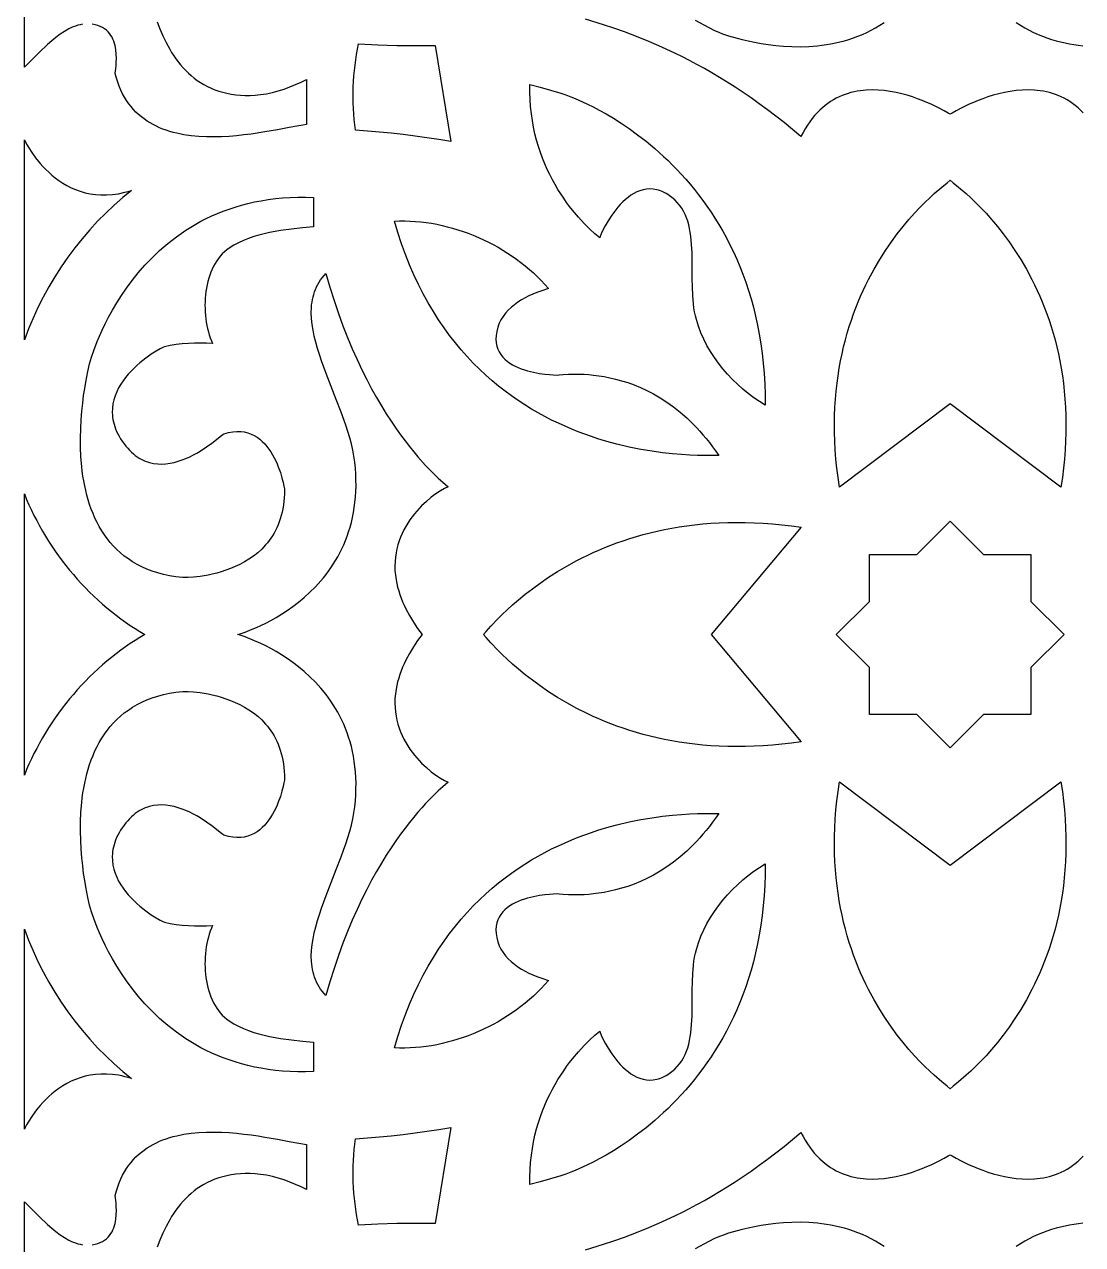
# Model space of a CAD drawing. Extents: x -270 to 270, y -847 to 847.
# Drawn here: x -67.5 to 9.7, y 22.6 to 111.6 of the extents above; entities that cross this region are included whole.
import ezdxf

# ---------------------------------------------------------------- set-up
doc = ezdxf.new("R2010")
doc.units = 0
doc.layers.add('LAYER_1', color=18, linetype='CONTINUOUS')

msp = doc.modelspace()

# ---------------------------------------------------------------- linework, layer by layer
at = {"layer": 'LAYER_1'}
for points in [[(-63.269, 111.581), (-63.44, 111.549), (-63.609, 111.507), (-63.776, 111.455), (-63.941, 111.393), (-64.105, 111.322), (-64.267, 111.243), (-64.586, 111.06), (-64.9, 110.851), (-65.208, 110.618), (-65.51, 110.367), (-65.807, 110.103), (-66.388, 109.548), (-66.951, 108.992), (-67.5, 108.468), (-67.5, 127.194)], [(-57.811, 111.764), (-57.623, 111.253), (-57.411, 110.747), (-57.174, 110.248), (-56.908, 109.762), (-56.765, 109.525), (-56.614, 109.293), (-56.456, 109.066), (-56.29, 108.844), (-56.115, 108.629), (-55.933, 108.42), (-55.742, 108.218), (-55.543, 108.025), (-55.335, 107.839), (-55.119, 107.663), (-54.893, 107.495), (-54.658, 107.338), (-54.413, 107.191), (-54.159, 107.054), (-53.895, 106.93), (-53.621, 106.817), (-53.336, 106.716), (-53.042, 106.628), (-52.736, 106.554), (-52.42, 106.494), (-52.093, 106.448), (-51.755, 106.418), (-51.406, 106.403), (-51.045, 106.404), (-50.672, 106.421), (-50.288, 106.456), (-49.851, 106.519), (-49.418, 106.61), (-48.99, 106.726), (-48.566, 106.864), (-48.147, 107.019), (-47.734, 107.191), (-47.326, 107.375), (-46.924, 107.568), (-46.924, 104.272), (-47.19, 104.236), (-47.494, 104.185), (-48.206, 104.054), (-49.038, 103.897), (-49.968, 103.733), (-50.974, 103.58), (-51.499, 103.514), (-52.035, 103.457), (-52.58, 103.413), (-53.13, 103.383), (-53.683, 103.37), (-54.235, 103.377), (-54.786, 103.404), (-55.331, 103.456), (-55.868, 103.534), (-56.394, 103.64), (-56.652, 103.704), (-56.906, 103.777), (-57.157, 103.858), (-57.403, 103.947), (-57.644, 104.045), (-57.88, 104.153), (-58.111, 104.269), (-58.336, 104.396), (-58.555, 104.533), (-58.768, 104.68), (-58.974, 104.837), (-59.172, 105.006), (-59.364, 105.185), (-59.547, 105.377), (-59.723, 105.579), (-59.89, 105.794), (-60.048, 106.022), (-60.197, 106.262), (-60.336, 106.515), (-60.466, 106.781), (-60.585, 107.061), (-60.694, 107.354), (-60.792, 107.662), (-60.879, 107.984), (-60.877, 108.042), (-60.862, 108.163), (-60.817, 108.557), (-60.799, 108.813), (-60.791, 109.097), (-60.799, 109.4), (-60.83, 109.714), (-60.888, 110.031), (-60.93, 110.187), (-60.981, 110.341), (-61.041, 110.491), (-61.112, 110.636), (-61.195, 110.775), (-61.29, 110.908), (-61.397, 111.032), (-61.518, 111.147), (-61.654, 111.252), (-61.804, 111.346), (-61.97, 111.428), (-62.152, 111.496), (-62.352, 111.55), (-62.569, 111.588)], [(9.698, 105.129), (9.51, 105.319), (9.318, 105.496), (9.122, 105.66), (8.923, 105.811), (8.721, 105.95), (8.515, 106.077), (8.307, 106.192), (8.096, 106.297), (7.882, 106.39), (7.667, 106.473), (7.45, 106.546), (7.232, 106.608), (7.012, 106.662), (6.791, 106.706), (6.57, 106.742), (6.348, 106.769), (6.126, 106.788), (5.682, 106.804), (5.24, 106.791), (4.803, 106.754), (4.372, 106.694), (3.949, 106.615), (3.536, 106.519), (3.136, 106.41), (2.751, 106.29), (2.382, 106.161), (2.031, 106.027), (1.701, 105.891), (1.394, 105.755), (0.856, 105.496), (0.434, 105.272), (0.143, 105.106), (-0.001, 105.021), (-0.145, 105.106), (-0.435, 105.272), (-0.858, 105.496), (-1.396, 105.755), (-1.703, 105.891), (-2.033, 106.027), (-2.383, 106.161), (-2.752, 106.29), (-3.138, 106.41), (-3.538, 106.519), (-3.95, 106.615), (-4.373, 106.694), (-4.805, 106.754), (-5.242, 106.791), (-5.684, 106.804), (-6.128, 106.788), (-6.35, 106.769), (-6.572, 106.742), (-6.793, 106.706), (-7.014, 106.662), (-7.234, 106.608), (-7.452, 106.546), (-7.669, 106.473), (-7.884, 106.39), (-8.097, 106.297), (-8.308, 106.192), (-8.517, 106.077), (-8.722, 105.95), (-8.925, 105.811), (-9.124, 105.66), (-9.32, 105.496), (-9.512, 105.319), (-9.7, 105.129), (-9.883, 104.925), (-10.062, 104.707), (-10.236, 104.475), (-10.405, 104.228), (-10.569, 103.965), (-10.727, 103.688), (-10.879, 103.394), (-11.496, 103.916), (-12.109, 104.417), (-12.717, 104.897), (-13.321, 105.356), (-13.919, 105.796), (-14.512, 106.216), (-15.098, 106.618), (-15.678, 107), (-16.251, 107.365), (-16.816, 107.713), (-17.374, 108.044), (-17.924, 108.358), (-18.465, 108.656), (-18.997, 108.939), (-19.52, 109.207), (-20.033, 109.46), (-21.028, 109.925), (-21.98, 110.338), (-22.884, 110.703), (-23.737, 111.024), (-24.537, 111.305), (-25.28, 111.55), (-26.582, 111.945)], [(-18.597, 111.884), (-17.597, 111.343), (-17.181, 111.131), (-16.997, 111.047), (-16.829, 110.979), (-16.611, 110.899), (-16.174, 110.753), (-15.541, 110.566), (-15.16, 110.465), (-14.739, 110.365), (-14.281, 110.268), (-13.79, 110.178), (-13.269, 110.098), (-12.72, 110.031), (-12.147, 109.981), (-11.553, 109.952), (-10.941, 109.946), (-10.314, 109.967), (-9.674, 110.018), (-9.351, 110.056), (-9.026, 110.103), (-8.7, 110.159), (-8.372, 110.225), (-8.044, 110.301), (-7.715, 110.387), (-7.386, 110.484), (-7.058, 110.593), (-6.731, 110.714), (-6.405, 110.846), (-6.08, 110.991), (-5.757, 111.15), (-5.437, 111.322), (-5.12, 111.507), (-4.805, 111.707)], [(4.803, 111.707), (5.118, 111.507), (5.435, 111.322), (5.756, 111.15), (6.078, 110.991), (6.403, 110.846), (6.729, 110.714), (7.056, 110.593), (7.385, 110.484), (7.713, 110.387), (8.042, 110.301), (8.37, 110.225), (8.698, 110.159), (9.025, 110.103), (9.35, 110.056), (9.673, 110.018)], [(-62.569, 22.621), (-62.352, 22.659), (-62.152, 22.713), (-61.97, 22.781), (-61.804, 22.863), (-61.654, 22.957), (-61.518, 23.062), (-61.397, 23.177), (-61.29, 23.301), (-61.195, 23.434), (-61.112, 23.573), (-61.041, 23.718), (-60.981, 23.868), (-60.93, 24.022), (-60.888, 24.178), (-60.83, 24.495), (-60.799, 24.809), (-60.791, 25.112), (-60.799, 25.396), (-60.817, 25.652), (-60.862, 26.046), (-60.879, 26.225), (-60.792, 26.547), (-60.694, 26.855), (-60.585, 27.148), (-60.466, 27.428), (-60.336, 27.694), (-60.197, 27.947), (-60.048, 28.187), (-59.89, 28.414), (-59.723, 28.63), (-59.547, 28.832), (-59.364, 29.024), (-59.172, 29.203), (-58.974, 29.372), (-58.768, 29.529), (-58.555, 29.676), (-58.336, 29.813), (-58.111, 29.94), (-57.88, 30.056), (-57.644, 30.164), (-57.403, 30.262), (-57.157, 30.351), (-56.906, 30.432), (-56.652, 30.505), (-56.394, 30.569), (-55.868, 30.675), (-55.331, 30.753), (-54.786, 30.805), (-54.235, 30.832), (-53.683, 30.839), (-53.13, 30.826), (-52.58, 30.796), (-52.035, 30.752), (-51.499, 30.695), (-50.974, 30.629), (-50.463, 30.555), (-49.968, 30.476), (-49.038, 30.312), (-48.206, 30.155), (-47.494, 30.023), (-46.924, 29.937), (-46.924, 26.641), (-47.326, 26.834), (-47.734, 27.018), (-48.147, 27.19), (-48.566, 27.345), (-48.99, 27.483), (-49.418, 27.599), (-49.851, 27.69), (-50.288, 27.753), (-50.672, 27.788), (-51.045, 27.805), (-51.406, 27.806), (-51.755, 27.791), (-52.093, 27.761), (-52.42, 27.715), (-52.736, 27.655), (-53.042, 27.581), (-53.336, 27.493), (-53.621, 27.392), (-53.895, 27.279), (-54.159, 27.155), (-54.413, 27.018), (-54.658, 26.871), (-54.893, 26.714), (-55.119, 26.546), (-55.335, 26.37), (-55.543, 26.184), (-55.742, 25.991), (-55.933, 25.789), (-56.115, 25.58), (-56.29, 25.365), (-56.456, 25.143), (-56.614, 24.916), (-56.765, 24.684), (-56.908, 24.447), (-57.174, 23.961), (-57.411, 23.462), (-57.623, 22.956), (-57.811, 22.445)], [(-26.582, 22.264), (-25.28, 22.659), (-24.537, 22.904), (-23.737, 23.185), (-22.884, 23.506), (-21.98, 23.871), (-21.028, 24.284), (-20.033, 24.749), (-19.52, 25.002), (-18.997, 25.27), (-18.465, 25.553), (-17.924, 25.851), (-17.374, 26.165), (-16.816, 26.496), (-16.251, 26.844), (-15.678, 27.209), (-15.098, 27.591), (-14.512, 27.993), (-13.919, 28.413), (-13.321, 28.853), (-12.717, 29.312), (-12.109, 29.792), (-11.496, 30.293), (-10.879, 30.815), (-10.727, 30.521), (-10.569, 30.244), (-10.405, 29.981), (-10.236, 29.734), (-10.062, 29.502), (-9.883, 29.284), (-9.7, 29.08), (-9.512, 28.89), (-9.32, 28.713), (-9.124, 28.549), (-8.925, 28.398), (-8.722, 28.259), (-8.517, 28.132), (-8.308, 28.017), (-8.097, 27.912), (-7.884, 27.819), (-7.669, 27.736), (-7.452, 27.663), (-7.234, 27.601), (-7.014, 27.547), (-6.793, 27.503), (-6.572, 27.467), (-6.35, 27.44), (-6.128, 27.421), (-5.684, 27.405), (-5.242, 27.418), (-4.805, 27.455), (-4.373, 27.515), (-3.95, 27.594), (-3.538, 27.69), (-3.138, 27.799), (-2.752, 27.919), (-2.383, 28.048), (-2.033, 28.182), (-1.703, 28.318), (-1.396, 28.454), (-0.858, 28.713), (-0.435, 28.937), (-0.145, 29.103), (-0.001, 29.188), (0.143, 29.103), (0.434, 28.937), (0.856, 28.713), (1.394, 28.454), (1.701, 28.318), (2.031, 28.182), (2.382, 28.048), (2.751, 27.919), (3.136, 27.799), (3.536, 27.69), (3.949, 27.594), (4.372, 27.515), (4.803, 27.455), (5.24, 27.418), (5.682, 27.405), (6.126, 27.421), (6.348, 27.44), (6.57, 27.467), (6.791, 27.503), (7.012, 27.547), (7.232, 27.601), (7.45, 27.663), (7.667, 27.736), (7.882, 27.819), (8.096, 27.912), (8.307, 28.017), (8.515, 28.132), (8.721, 28.259), (8.923, 28.398), (9.122, 28.549), (9.318, 28.713), (9.51, 28.89), (9.698, 29.08)], [(-67.5, 7.015), (-67.5, 25.741), (-66.951, 25.217), (-66.388, 24.661), (-65.807, 24.106), (-65.51, 23.841), (-65.208, 23.591), (-64.9, 23.358), (-64.586, 23.149), (-64.267, 22.966), (-64.105, 22.887), (-63.941, 22.816), (-63.776, 22.754), (-63.609, 22.702), (-63.44, 22.66), (-63.269, 22.628)], [(-4.805, 22.502), (-5.12, 22.702), (-5.437, 22.887), (-5.757, 23.059), (-6.08, 23.217), (-6.405, 23.363), (-6.731, 23.495), (-7.058, 23.616), (-7.386, 23.725), (-7.715, 23.822), (-8.044, 23.908), (-8.372, 23.984), (-8.7, 24.05), (-9.026, 24.106), (-9.351, 24.153), (-9.674, 24.191), (-10.314, 24.242), (-10.941, 24.263), (-11.553, 24.257), (-12.147, 24.227), (-12.72, 24.178), (-13.269, 24.111), (-13.79, 24.031), (-14.281, 23.941), (-14.739, 23.844), (-15.16, 23.744), (-15.541, 23.643), (-16.174, 23.456), (-16.611, 23.309), (-16.829, 23.23), (-16.997, 23.162), (-17.181, 23.078), (-17.597, 22.866), (-18.597, 22.325)], [(9.673, 24.191), (9.35, 24.153), (9.025, 24.106), (8.698, 24.05), (8.37, 23.984), (8.042, 23.908), (7.713, 23.822), (7.385, 23.725), (7.056, 23.616), (6.729, 23.495), (6.403, 23.363), (6.078, 23.217), (5.756, 23.059), (5.435, 22.887), (5.118, 22.702), (4.803, 22.502)]]:
    msp.add_lwpolyline(points, dxfattribs=at)
for points in [[(-41.743, 110.087), (-40.345, 110.043), (-38.947, 110.028), (-37.549, 110.043), (-36.42, 103.04), (-37.283, 103.183), (-38.148, 103.314), (-39.014, 103.434), (-39.882, 103.542), (-40.752, 103.64), (-41.622, 103.726), (-42.493, 103.801), (-43.365, 103.864), (-43.414, 104.255), (-43.454, 104.647), (-43.486, 105.041), (-43.51, 105.437), (-43.525, 105.833), (-43.532, 106.229), (-43.53, 106.626), (-43.52, 107.023), (-43.502, 107.419), (-43.475, 107.815), (-43.44, 108.21), (-43.396, 108.604), (-43.345, 108.996), (-43.284, 109.386), (-43.216, 109.775), (-43.139, 110.161)], [(-29.888, 106.988), (-29.135, 106.778), (-28.387, 106.554), (-28.016, 106.431), (-27.649, 106.296), (-27.356, 106.179), (-26.807, 105.939), (-26.448, 105.769), (-26.039, 105.565), (-25.584, 105.325), (-25.089, 105.047), (-24.559, 104.73), (-23.998, 104.374), (-23.41, 103.977), (-22.802, 103.536), (-22.176, 103.053), (-21.539, 102.524), (-20.895, 101.948), (-20.572, 101.643), (-20.249, 101.325), (-19.926, 100.995), (-19.605, 100.653), (-19.285, 100.298), (-18.968, 99.931), (-18.654, 99.55), (-18.343, 99.157), (-18.037, 98.75), (-17.736, 98.33), (-17.44, 97.896), (-17.149, 97.449), (-16.866, 96.988), (-16.59, 96.513), (-16.321, 96.023), (-16.061, 95.519), (-15.81, 95.001), (-15.568, 94.468), (-15.336, 93.92), (-15.116, 93.358), (-14.906, 92.78), (-14.709, 92.187), (-14.524, 91.578), (-14.352, 90.953), (-14.194, 90.313), (-14.05, 89.657), (-13.922, 88.985), (-13.809, 88.296), (-13.711, 87.591), (-13.631, 86.87), (-13.568, 86.131), (-13.523, 85.376), (-13.496, 84.603), (-13.489, 83.814), (-13.909, 84.079), (-14.322, 84.366), (-14.728, 84.672), (-15.123, 84.997), (-15.507, 85.34), (-15.877, 85.701), (-16.233, 86.077), (-16.573, 86.47), (-16.894, 86.876), (-17.196, 87.297), (-17.477, 87.731), (-17.735, 88.176), (-17.969, 88.633), (-18.176, 89.101), (-18.356, 89.577), (-18.507, 90.063), (-18.576, 90.339), (-18.634, 90.623), (-18.681, 90.913), (-18.719, 91.208), (-18.771, 91.812), (-18.797, 92.43), (-18.807, 93.057), (-18.809, 93.686), (-18.824, 94.933), (-18.854, 95.54), (-18.911, 96.128), (-18.952, 96.413), (-19.003, 96.692), (-19.065, 96.963), (-19.139, 97.227), (-19.226, 97.482), (-19.328, 97.727), (-19.444, 97.963), (-19.577, 98.188), (-19.727, 98.401), (-19.896, 98.603), (-20.085, 98.791), (-20.294, 98.967), (-20.577, 99.165), (-20.716, 99.248), (-20.854, 99.321), (-20.991, 99.385), (-21.126, 99.439), (-21.26, 99.484), (-21.393, 99.52), (-21.653, 99.566), (-21.907, 99.581), (-22.154, 99.565), (-22.395, 99.522), (-22.629, 99.453), (-22.856, 99.361), (-23.075, 99.248), (-23.286, 99.117), (-23.49, 98.968), (-23.686, 98.806), (-23.873, 98.632), (-24.052, 98.448), (-24.222, 98.257), (-24.383, 98.06), (-24.534, 97.861), (-24.676, 97.661), (-24.931, 97.267), (-25.145, 96.898), (-25.317, 96.572), (-25.444, 96.305), (-25.525, 96.117), (-25.557, 96.024), (-25.9, 96.313), (-26.276, 96.658), (-26.679, 97.059), (-27.1, 97.516), (-27.531, 98.028), (-27.748, 98.305), (-27.964, 98.596), (-28.179, 98.9), (-28.391, 99.218), (-28.6, 99.549), (-28.804, 99.894), (-29.003, 100.252), (-29.195, 100.623), (-29.379, 101.008), (-29.555, 101.407), (-29.722, 101.818), (-29.878, 102.243), (-30.023, 102.681), (-30.155, 103.132), (-30.273, 103.596), (-30.377, 104.073), (-30.465, 104.563), (-30.537, 105.066), (-30.591, 105.581), (-30.627, 106.11), (-30.643, 106.651), (-30.639, 107.205)], [(-67.343, 102.846), (-67.18, 102.567), (-66.959, 102.227), (-66.681, 101.841), (-66.344, 101.428), (-66.154, 101.216), (-65.949, 101.003), (-65.73, 100.792), (-65.495, 100.584), (-65.246, 100.382), (-64.982, 100.188), (-64.703, 100.004), (-64.409, 99.832), (-64.1, 99.674), (-63.776, 99.532), (-63.436, 99.408), (-63.081, 99.305), (-62.712, 99.225), (-62.326, 99.169), (-61.926, 99.141), (-61.51, 99.141), (-61.078, 99.172), (-60.631, 99.236), (-60.168, 99.336), (-59.931, 99.399), (-59.69, 99.473), (-60.334, 98.949), (-60.962, 98.398), (-61.572, 97.822), (-62.164, 97.222), (-62.736, 96.598), (-63.289, 95.953), (-63.82, 95.287), (-64.33, 94.602), (-64.816, 93.899), (-65.278, 93.18), (-65.716, 92.445), (-66.128, 91.696), (-66.513, 90.934), (-66.871, 90.161), (-67.2, 89.378), (-67.5, 88.586), (-67.5, 103.151)], [(0.216, 100.038), (0.616, 99.715), (1.169, 99.237), (1.494, 98.939), (1.845, 98.601), (2.218, 98.223), (2.611, 97.806), (3.018, 97.347), (3.436, 96.848), (3.862, 96.308), (4.29, 95.726), (4.718, 95.103), (5.14, 94.438), (5.555, 93.73), (5.957, 92.98), (6.152, 92.589), (6.342, 92.187), (6.527, 91.775), (6.707, 91.351), (6.881, 90.917), (7.048, 90.472), (7.208, 90.016), (7.36, 89.549), (7.505, 89.07), (7.641, 88.581), (7.768, 88.081), (7.885, 87.57), (7.993, 87.047), (8.09, 86.514), (8.176, 85.969), (8.251, 85.413), (8.314, 84.845), (8.364, 84.267), (8.401, 83.676), (8.425, 83.075), (8.436, 82.462), (8.431, 81.837), (8.412, 81.201), (8.378, 80.554), (8.328, 79.895), (8.261, 79.224), (8.178, 78.542), (8.077, 77.848), (-0.001, 83.93), (-8.079, 77.848), (-8.179, 78.542), (-8.263, 79.224), (-8.329, 79.895), (-8.38, 80.554), (-8.414, 81.201), (-8.433, 81.837), (-8.437, 82.462), (-8.427, 83.075), (-8.403, 83.676), (-8.366, 84.267), (-8.315, 84.845), (-8.253, 85.413), (-8.178, 85.969), (-8.092, 86.514), (-7.995, 87.047), (-7.887, 87.57), (-7.769, 88.081), (-7.642, 88.581), (-7.506, 89.07), (-7.362, 89.549), (-7.209, 90.016), (-7.049, 90.472), (-6.882, 90.917), (-6.709, 91.351), (-6.529, 91.775), (-6.344, 92.187), (-6.153, 92.589), (-5.958, 92.98), (-5.556, 93.73), (-5.142, 94.438), (-4.719, 95.103), (-4.292, 95.726), (-3.863, 96.308), (-3.438, 96.848), (-3.02, 97.347), (-2.612, 97.806), (-2.22, 98.223), (-1.846, 98.601), (-1.495, 98.939), (-1.171, 99.237), (-0.618, 99.715), (-0.217, 100.038), (-0.001, 100.209)], [(-46.42, 98.965), (-46.42, 96.821), (-47.215, 96.74), (-48.018, 96.652), (-48.822, 96.545), (-49.222, 96.479), (-49.619, 96.404), (-50.012, 96.318), (-50.401, 96.219), (-50.783, 96.105), (-51.159, 95.975), (-51.528, 95.828), (-51.887, 95.661), (-52.237, 95.473), (-52.576, 95.262), (-52.75, 95.137), (-52.914, 94.999), (-53.069, 94.849), (-53.215, 94.687), (-53.351, 94.515), (-53.478, 94.332), (-53.596, 94.141), (-53.705, 93.941), (-53.806, 93.732), (-53.897, 93.517), (-53.979, 93.295), (-54.053, 93.066), (-54.118, 92.833), (-54.174, 92.595), (-54.222, 92.354), (-54.261, 92.109), (-54.292, 91.862), (-54.314, 91.612), (-54.328, 91.362), (-54.334, 91.112), (-54.332, 90.861), (-54.321, 90.612), (-54.302, 90.364), (-54.275, 90.118), (-54.241, 89.876), (-54.198, 89.637), (-54.147, 89.402), (-54.089, 89.173), (-54.023, 88.949), (-53.949, 88.732), (-53.868, 88.522), (-53.779, 88.32), (-54.22, 88.335), (-54.662, 88.34), (-55.104, 88.335), (-55.546, 88.316), (-55.987, 88.283), (-56.426, 88.233), (-56.862, 88.166), (-57.294, 88.079), (-57.397, 88.035), (-57.604, 87.928), (-57.895, 87.758), (-58.251, 87.53), (-58.651, 87.245), (-59.077, 86.907), (-59.293, 86.719), (-59.507, 86.518), (-59.718, 86.305), (-59.923, 86.081), (-60.12, 85.845), (-60.305, 85.599), (-60.477, 85.342), (-60.633, 85.074), (-60.771, 84.796), (-60.888, 84.509), (-60.981, 84.213), (-61.049, 83.908), (-61.088, 83.594), (-61.096, 83.271), (-61.088, 83.107), (-61.072, 82.941), (-61.046, 82.773), (-61.011, 82.604), (-60.967, 82.432), (-60.913, 82.259), (-60.848, 82.084), (-60.774, 81.907), (-60.688, 81.729), (-60.591, 81.549), (-60.483, 81.367), (-60.364, 81.185), (-60.234, 81.003), (-60.102, 80.834), (-59.969, 80.677), (-59.832, 80.532), (-59.694, 80.397), (-59.555, 80.274), (-59.413, 80.161), (-59.27, 80.058), (-59.125, 79.966), (-58.98, 79.883), (-58.833, 79.81), (-58.685, 79.746), (-58.536, 79.691), (-58.386, 79.644), (-58.085, 79.576), (-57.783, 79.538), (-57.481, 79.528), (-57.179, 79.545), (-56.879, 79.585), (-56.582, 79.647), (-56.29, 79.728), (-56.002, 79.825), (-55.72, 79.936), (-55.446, 80.06), (-55.181, 80.193), (-54.925, 80.333), (-54.679, 80.479), (-54.224, 80.774), (-53.824, 81.061), (-53.488, 81.319), (-53.224, 81.532), (-53.042, 81.679), (-52.95, 81.741), (-52.622, 81.83), (-52.31, 81.885), (-52.014, 81.908), (-51.732, 81.901), (-51.465, 81.865), (-51.213, 81.804), (-50.975, 81.718), (-50.75, 81.61), (-50.538, 81.482), (-50.34, 81.337), (-50.154, 81.175), (-49.98, 80.999), (-49.819, 80.811), (-49.668, 80.613), (-49.529, 80.407), (-49.401, 80.195), (-49.283, 79.98), (-49.176, 79.762), (-49.078, 79.544), (-48.99, 79.329), (-48.84, 78.912), (-48.724, 78.528), (-48.638, 78.193), (-48.581, 77.923), (-48.548, 77.733), (-48.538, 77.641), (-48.543, 77.347), (-48.557, 77.062), (-48.582, 76.787), (-48.616, 76.52), (-48.66, 76.262), (-48.712, 76.012), (-48.773, 75.771), (-48.842, 75.538), (-48.919, 75.313), (-49.003, 75.096), (-49.095, 74.887), (-49.194, 74.686), (-49.299, 74.492), (-49.411, 74.305), (-49.528, 74.126), (-49.652, 73.954), (-49.78, 73.789), (-49.914, 73.63), (-50.195, 73.333), (-50.492, 73.062), (-50.803, 72.815), (-51.126, 72.591), (-51.457, 72.39), (-51.794, 72.209), (-52.134, 72.049), (-52.476, 71.907), (-52.815, 71.782), (-53.151, 71.675), (-53.48, 71.582), (-53.8, 71.504), (-54.108, 71.438), (-54.401, 71.385), (-54.678, 71.342), (-55.171, 71.285), (-55.565, 71.257), (-55.84, 71.249), (-55.977, 71.253), (-56.457, 71.311), (-56.917, 71.389), (-57.357, 71.485), (-57.778, 71.598), (-58.18, 71.728), (-58.564, 71.874), (-58.929, 72.036), (-59.276, 72.212), (-59.607, 72.403), (-59.92, 72.608), (-60.216, 72.826), (-60.496, 73.057), (-60.761, 73.299), (-61.01, 73.553), (-61.244, 73.818), (-61.463, 74.092), (-61.669, 74.376), (-61.86, 74.669), (-62.038, 74.97), (-62.203, 75.279), (-62.356, 75.595), (-62.496, 75.917), (-62.625, 76.245), (-62.742, 76.578), (-62.848, 76.915), (-62.944, 77.257), (-63.029, 77.602), (-63.105, 77.949), (-63.171, 78.299), (-63.228, 78.65), (-63.277, 79.002), (-63.318, 79.354), (-63.376, 80.057), (-63.406, 80.753), (-63.411, 81.438), (-63.395, 82.107), (-63.361, 82.755), (-63.311, 83.377), (-63.249, 83.967), (-63.179, 84.522), (-63.103, 85.036), (-63.025, 85.505), (-62.875, 86.285), (-62.754, 86.823), (-62.688, 87.08), (-62.611, 87.328), (-62.449, 87.801), (-62.192, 88.466), (-62.025, 88.86), (-61.832, 89.289), (-61.611, 89.748), (-61.361, 90.234), (-61.081, 90.742), (-60.77, 91.268), (-60.427, 91.807), (-60.051, 92.356), (-59.641, 92.91), (-59.196, 93.465), (-58.714, 94.016), (-58.459, 94.289), (-58.195, 94.56), (-57.921, 94.828), (-57.638, 95.092), (-57.344, 95.352), (-57.041, 95.607), (-56.727, 95.857), (-56.404, 96.102), (-56.069, 96.34), (-55.725, 96.572), (-55.369, 96.796), (-55.003, 97.013), (-54.626, 97.221), (-54.238, 97.42), (-53.839, 97.61), (-53.429, 97.79), (-53.007, 97.959), (-52.573, 98.118), (-52.128, 98.265), (-51.671, 98.4), (-51.202, 98.522), (-50.721, 98.631), (-50.227, 98.726), (-49.721, 98.807), (-49.203, 98.873), (-48.672, 98.924), (-48.129, 98.96), (-47.572, 98.978), (-47.003, 98.98)], [(-39.375, 97.241), (-38.989, 97.217), (-38.601, 97.182), (-38.214, 97.134), (-37.826, 97.075), (-37.439, 97.005), (-37.052, 96.923), (-36.667, 96.83), (-36.283, 96.726), (-35.901, 96.611), (-35.521, 96.486), (-35.144, 96.35), (-34.771, 96.204), (-34.4, 96.048), (-34.034, 95.882), (-33.673, 95.706), (-33.316, 95.521), (-32.964, 95.327), (-32.618, 95.123), (-32.278, 94.91), (-31.944, 94.689), (-31.617, 94.458), (-31.297, 94.22), (-30.985, 93.973), (-30.681, 93.718), (-30.386, 93.455), (-30.099, 93.184), (-29.821, 92.905), (-29.554, 92.619), (-29.296, 92.326), (-29.857, 92.14), (-30.142, 92.032), (-30.427, 91.913), (-30.711, 91.782), (-30.989, 91.64), (-31.26, 91.487), (-31.522, 91.321), (-31.772, 91.142), (-32.008, 90.951), (-32.227, 90.746), (-32.427, 90.527), (-32.605, 90.295), (-32.759, 90.047), (-32.887, 89.786), (-32.941, 89.649), (-32.987, 89.508), (-33.064, 89.195), (-33.108, 88.9), (-33.119, 88.625), (-33.101, 88.367), (-33.054, 88.128), (-32.981, 87.905), (-32.885, 87.698), (-32.766, 87.507), (-32.628, 87.331), (-32.471, 87.17), (-32.299, 87.022), (-32.114, 86.888), (-31.916, 86.766), (-31.709, 86.656), (-31.494, 86.558), (-31.274, 86.47), (-31.05, 86.392), (-30.825, 86.324), (-30.378, 86.214), (-29.95, 86.134), (-29.557, 86.079), (-29.215, 86.045), (-28.941, 86.027), (-28.661, 86.016), (-28.509, 86.026), (-28.225, 86.05), (-27.82, 86.074), (-27.306, 86.086), (-26.695, 86.071), (-26.356, 86.049), (-25.997, 86.015), (-25.62, 85.967), (-25.226, 85.904), (-24.816, 85.823), (-24.392, 85.724), (-23.956, 85.605), (-23.508, 85.462), (-23.05, 85.296), (-22.584, 85.104), (-22.112, 84.885), (-21.634, 84.636), (-21.152, 84.357), (-20.667, 84.044), (-20.182, 83.697), (-19.697, 83.314), (-19.214, 82.893), (-18.734, 82.432), (-18.496, 82.187), (-18.26, 81.93), (-18.024, 81.663), (-17.791, 81.385), (-17.56, 81.096), (-17.33, 80.795), (-17.103, 80.483), (-16.879, 80.159), (-17.245, 80.153), (-17.957, 80.15), (-18.429, 80.159), (-18.972, 80.18), (-19.58, 80.217), (-20.248, 80.273), (-20.97, 80.353), (-21.742, 80.46), (-22.558, 80.597), (-23.412, 80.769), (-24.301, 80.979), (-24.756, 81.1), (-25.217, 81.232), (-25.684, 81.375), (-26.157, 81.53), (-26.633, 81.697), (-27.114, 81.877), (-27.597, 82.071), (-28.083, 82.278), (-28.571, 82.5), (-29.06, 82.736), (-29.549, 82.988), (-30.038, 83.255), (-30.527, 83.538), (-31.013, 83.838), (-31.498, 84.155), (-31.98, 84.49), (-32.458, 84.842), (-32.932, 85.213), (-33.401, 85.603), (-33.865, 86.013), (-34.323, 86.442), (-34.774, 86.892), (-35.217, 87.362), (-35.652, 87.854), (-36.079, 88.368), (-36.496, 88.903), (-36.903, 89.462), (-37.299, 90.043), (-37.684, 90.649), (-38.057, 91.278), (-38.417, 91.932), (-38.763, 92.611), (-39.096, 93.316), (-39.414, 94.046), (-39.716, 94.803), (-40.002, 95.587), (-40.272, 96.398), (-40.525, 97.237), (-40.143, 97.251), (-39.76, 97.252)], [(-45.22, 92.412), (-44.915, 91.438), (-44.599, 90.503), (-44.273, 89.607), (-43.938, 88.75), (-43.596, 87.93), (-43.248, 87.146), (-42.896, 86.4), (-42.54, 85.689), (-42.183, 85.013), (-41.825, 84.372), (-41.468, 83.765), (-41.113, 83.191), (-40.762, 82.65), (-40.416, 82.142), (-40.076, 81.665), (-39.744, 81.219), (-39.421, 80.804), (-39.109, 80.418), (-38.808, 80.062), (-38.248, 79.435), (-37.75, 78.918), (-37.328, 78.507), (-36.99, 78.197), (-36.614, 77.858), (-36.875, 77.738), (-37.172, 77.572), (-37.496, 77.362), (-37.839, 77.107), (-38.192, 76.811), (-38.547, 76.473), (-38.723, 76.29), (-38.897, 76.096), (-39.067, 75.892), (-39.232, 75.679), (-39.391, 75.457), (-39.544, 75.226), (-39.689, 74.985), (-39.826, 74.735), (-39.952, 74.477), (-40.068, 74.21), (-40.172, 73.934), (-40.263, 73.65), (-40.34, 73.357), (-40.402, 73.057), (-40.449, 72.749), (-40.478, 72.433), (-40.489, 72.109), (-40.481, 71.778), (-40.452, 71.439), (-40.403, 71.093), (-40.35, 70.821), (-40.286, 70.55), (-40.21, 70.282), (-40.125, 70.017), (-40.03, 69.755), (-39.926, 69.496), (-39.814, 69.239), (-39.693, 68.987), (-39.43, 68.492), (-39.142, 68.012), (-38.833, 67.549), (-38.507, 67.104), (-38.833, 66.66), (-39.142, 66.197), (-39.43, 65.717), (-39.693, 65.222), (-39.814, 64.97), (-39.926, 64.713), (-40.03, 64.454), (-40.125, 64.192), (-40.21, 63.926), (-40.286, 63.659), (-40.35, 63.388), (-40.403, 63.116), (-40.452, 62.77), (-40.481, 62.431), (-40.489, 62.1), (-40.478, 61.776), (-40.449, 61.46), (-40.402, 61.152), (-40.34, 60.851), (-40.263, 60.559), (-40.172, 60.275), (-40.068, 59.999), (-39.952, 59.732), (-39.826, 59.474), (-39.689, 59.224), (-39.544, 58.983), (-39.391, 58.752), (-39.232, 58.529), (-39.067, 58.317), (-38.897, 58.113), (-38.723, 57.919), (-38.547, 57.736), (-38.192, 57.398), (-37.839, 57.102), (-37.496, 56.847), (-37.172, 56.637), (-36.875, 56.471), (-36.614, 56.35), (-36.99, 56.012), (-37.328, 55.702), (-37.75, 55.291), (-38.248, 54.774), (-38.521, 54.475), (-38.808, 54.147), (-39.109, 53.791), (-39.421, 53.405), (-39.744, 52.99), (-40.076, 52.544), (-40.416, 52.067), (-40.762, 51.559), (-41.113, 51.018), (-41.468, 50.444), (-41.825, 49.837), (-42.183, 49.196), (-42.54, 48.52), (-42.896, 47.809), (-43.248, 47.062), (-43.596, 46.279), (-43.938, 45.459), (-44.273, 44.602), (-44.599, 43.706), (-44.915, 42.771), (-45.22, 41.797), (-45.512, 40.784), (-45.654, 40.939), (-45.784, 41.099), (-45.904, 41.262), (-46.013, 41.429), (-46.111, 41.599), (-46.199, 41.772), (-46.278, 41.949), (-46.346, 42.129), (-46.406, 42.312), (-46.456, 42.497), (-46.498, 42.686), (-46.531, 42.878), (-46.573, 43.269), (-46.584, 43.67), (-46.567, 44.081), (-46.523, 44.501), (-46.456, 44.928), (-46.366, 45.363), (-46.257, 45.805), (-46.131, 46.253), (-45.989, 46.706), (-45.835, 47.164), (-45.496, 48.09), (-45.132, 49.026), (-44.76, 49.966), (-44.399, 50.906), (-44.228, 51.373), (-44.066, 51.838), (-43.915, 52.3), (-43.778, 52.758), (-43.657, 53.212), (-43.554, 53.66), (-43.471, 54.102), (-43.411, 54.538), (-43.367, 54.987), (-43.338, 55.426), (-43.324, 55.855), (-43.323, 56.274), (-43.335, 56.683), (-43.36, 57.082), (-43.397, 57.472), (-43.447, 57.853), (-43.508, 58.224), (-43.58, 58.586), (-43.662, 58.938), (-43.755, 59.282), (-43.858, 59.617), (-43.97, 59.942), (-44.091, 60.259), (-44.22, 60.568), (-44.357, 60.867), (-44.503, 61.159), (-44.655, 61.442), (-44.814, 61.716), (-44.979, 61.983), (-45.151, 62.241), (-45.327, 62.491), (-45.509, 62.734), (-45.886, 63.195), (-46.278, 63.627), (-46.681, 64.029), (-47.093, 64.402), (-47.509, 64.747), (-47.926, 65.064), (-48.341, 65.356), (-48.749, 65.622), (-49.149, 65.863), (-49.536, 66.08), (-49.907, 66.274), (-50.258, 66.445), (-50.887, 66.724), (-51.396, 66.923), (-51.758, 67.047), (-51.944, 67.104), (-51.758, 67.162), (-51.396, 67.286), (-50.887, 67.485), (-50.586, 67.614), (-50.258, 67.764), (-49.907, 67.935), (-49.536, 68.129), (-49.149, 68.346), (-48.749, 68.587), (-48.341, 68.853), (-47.926, 69.145), (-47.509, 69.462), (-47.093, 69.807), (-46.681, 70.18), (-46.278, 70.582), (-45.886, 71.014), (-45.696, 71.241), (-45.509, 71.475), (-45.327, 71.718), (-45.151, 71.968), (-44.979, 72.226), (-44.814, 72.493), (-44.655, 72.767), (-44.503, 73.05), (-44.357, 73.342), (-44.22, 73.641), (-44.091, 73.95), (-43.97, 74.267), (-43.858, 74.592), (-43.755, 74.927), (-43.662, 75.271), (-43.58, 75.623), (-43.508, 75.985), (-43.447, 76.356), (-43.397, 76.737), (-43.36, 77.127), (-43.335, 77.526), (-43.323, 77.935), (-43.324, 78.354), (-43.338, 78.783), (-43.367, 79.222), (-43.411, 79.671), (-43.471, 80.107), (-43.554, 80.549), (-43.657, 80.997), (-43.778, 81.451), (-43.915, 81.909), (-44.066, 82.371), (-44.399, 83.303), (-44.76, 84.243), (-45.132, 85.183), (-45.496, 86.119), (-45.835, 87.045), (-45.989, 87.503), (-46.131, 87.956), (-46.257, 88.404), (-46.366, 88.846), (-46.456, 89.281), (-46.523, 89.708), (-46.567, 90.128), (-46.584, 90.539), (-46.573, 90.94), (-46.556, 91.137), (-46.531, 91.331), (-46.498, 91.523), (-46.456, 91.712), (-46.406, 91.897), (-46.346, 92.08), (-46.278, 92.26), (-46.199, 92.437), (-46.111, 92.61), (-46.013, 92.78), (-45.904, 92.947), (-45.784, 93.11), (-45.654, 93.27), (-45.512, 93.425)], [(-67.339, 76.956), (-67.168, 76.563), (-66.989, 76.173), (-66.801, 75.786), (-66.604, 75.402), (-66.399, 75.022), (-66.186, 74.646), (-65.964, 74.274), (-65.735, 73.906), (-65.498, 73.542), (-65.254, 73.183), (-65.002, 72.829), (-64.743, 72.481), (-64.478, 72.137), (-64.205, 71.799), (-63.926, 71.467), (-63.641, 71.14), (-63.349, 70.82), (-63.051, 70.507), (-62.748, 70.199), (-62.439, 69.899), (-62.124, 69.606), (-61.804, 69.319), (-61.479, 69.041), (-61.149, 68.77), (-60.814, 68.506), (-60.475, 68.251), (-60.131, 68.004), (-59.784, 67.766), (-59.432, 67.537), (-59.076, 67.316), (-58.717, 67.104), (-59.076, 66.893), (-59.432, 66.672), (-59.784, 66.443), (-60.131, 66.204), (-60.475, 65.958), (-60.814, 65.703), (-61.149, 65.439), (-61.479, 65.168), (-61.804, 64.89), (-62.124, 64.603), (-62.439, 64.31), (-62.748, 64.01), (-63.051, 63.702), (-63.349, 63.389), (-63.641, 63.068), (-63.926, 62.742), (-64.205, 62.41), (-64.478, 62.072), (-64.743, 61.728), (-65.002, 61.379), (-65.254, 61.026), (-65.498, 60.667), (-65.735, 60.303), (-65.964, 59.935), (-66.186, 59.563), (-66.399, 59.187), (-66.604, 58.807), (-66.801, 58.423), (-66.989, 58.036), (-67.168, 57.646), (-67.339, 57.253), (-67.5, 56.857), (-67.5, 77.352)], [(-14.952, 75.271), (-14.301, 75.251), (-13.638, 75.216), (-12.964, 75.166), (-12.278, 75.1), (-11.58, 75.017), (-10.871, 74.918), (-17.421, 67.104), (-10.871, 59.291), (-11.58, 59.192), (-12.278, 59.109), (-12.964, 59.043), (-13.638, 58.993), (-14.301, 58.958), (-14.952, 58.938), (-15.592, 58.932), (-16.22, 58.941), (-16.838, 58.963), (-17.443, 58.998), (-18.038, 59.046), (-18.621, 59.105), (-19.192, 59.177), (-19.753, 59.259), (-20.302, 59.353), (-20.84, 59.456), (-21.367, 59.569), (-21.883, 59.692), (-22.387, 59.823), (-22.881, 59.963), (-23.363, 60.11), (-23.834, 60.265), (-24.295, 60.426), (-24.744, 60.594), (-25.182, 60.768), (-25.61, 60.948), (-26.026, 61.132), (-26.432, 61.321), (-27.211, 61.71), (-27.946, 62.112), (-28.639, 62.522), (-29.289, 62.937), (-29.896, 63.352), (-30.461, 63.765), (-30.984, 64.171), (-31.465, 64.566), (-31.904, 64.948), (-32.302, 65.311), (-32.659, 65.652), (-32.974, 65.967), (-33.484, 66.505), (-33.832, 66.894), (-34.02, 67.104), (-33.832, 67.315), (-33.484, 67.704), (-32.974, 68.242), (-32.659, 68.557), (-32.302, 68.898), (-31.904, 69.261), (-31.465, 69.642), (-30.984, 70.038), (-30.461, 70.444), (-29.896, 70.857), (-29.289, 71.272), (-28.639, 71.687), (-27.946, 72.097), (-27.211, 72.499), (-26.827, 72.695), (-26.432, 72.888), (-26.026, 73.077), (-25.61, 73.261), (-25.182, 73.441), (-24.744, 73.615), (-24.295, 73.783), (-23.834, 73.944), (-23.363, 74.099), (-22.881, 74.246), (-22.387, 74.386), (-21.883, 74.517), (-21.367, 74.639), (-20.84, 74.753), (-20.302, 74.856), (-19.753, 74.949), (-19.192, 75.032), (-18.621, 75.104), (-18.038, 75.163), (-17.443, 75.211), (-16.838, 75.246), (-16.22, 75.268), (-15.592, 75.277)], [(2.434, 72.941), (5.879, 72.944), (5.877, 69.522), (8.315, 67.104), (5.877, 64.687), (5.879, 61.265), (2.434, 61.268), (-0.001, 58.846), (-2.436, 61.268), (-5.881, 61.265), (-5.878, 64.687), (-8.316, 67.104), (-5.878, 69.522), (-5.881, 72.944), (-2.436, 72.941), (-0.001, 75.363)], [(-55.565, 62.952), (-55.171, 62.924), (-54.678, 62.867), (-54.401, 62.824), (-54.108, 62.771), (-53.8, 62.705), (-53.48, 62.627), (-53.151, 62.534), (-52.815, 62.426), (-52.476, 62.302), (-52.134, 62.16), (-51.794, 62), (-51.457, 61.819), (-51.126, 61.618), (-50.803, 61.394), (-50.492, 61.147), (-50.195, 60.876), (-49.914, 60.579), (-49.78, 60.42), (-49.652, 60.255), (-49.528, 60.083), (-49.411, 59.904), (-49.299, 59.717), (-49.194, 59.523), (-49.095, 59.322), (-49.003, 59.113), (-48.919, 58.896), (-48.842, 58.671), (-48.773, 58.438), (-48.712, 58.197), (-48.66, 57.947), (-48.616, 57.689), (-48.582, 57.422), (-48.557, 57.146), (-48.543, 56.862), (-48.538, 56.568), (-48.548, 56.476), (-48.581, 56.286), (-48.638, 56.016), (-48.724, 55.681), (-48.84, 55.297), (-48.99, 54.88), (-49.078, 54.665), (-49.176, 54.447), (-49.283, 54.229), (-49.401, 54.014), (-49.529, 53.802), (-49.668, 53.596), (-49.819, 53.398), (-49.98, 53.21), (-50.154, 53.034), (-50.34, 52.872), (-50.538, 52.727), (-50.75, 52.599), (-50.975, 52.491), (-51.213, 52.405), (-51.465, 52.344), (-51.732, 52.308), (-52.014, 52.301), (-52.31, 52.324), (-52.622, 52.379), (-52.95, 52.468), (-53.042, 52.53), (-53.224, 52.677), (-53.488, 52.889), (-53.824, 53.148), (-54.224, 53.435), (-54.679, 53.73), (-54.925, 53.876), (-55.181, 54.016), (-55.446, 54.149), (-55.72, 54.272), (-56.002, 54.384), (-56.29, 54.481), (-56.582, 54.562), (-56.879, 54.624), (-57.179, 54.664), (-57.481, 54.681), (-57.783, 54.671), (-58.085, 54.633), (-58.386, 54.565), (-58.536, 54.518), (-58.685, 54.463), (-58.833, 54.399), (-58.98, 54.326), (-59.125, 54.243), (-59.27, 54.151), (-59.413, 54.048), (-59.555, 53.935), (-59.694, 53.812), (-59.832, 53.677), (-59.969, 53.532), (-60.102, 53.375), (-60.234, 53.206), (-60.364, 53.024), (-60.483, 52.841), (-60.591, 52.66), (-60.688, 52.48), (-60.774, 52.302), (-60.848, 52.125), (-60.913, 51.95), (-60.967, 51.777), (-61.011, 51.605), (-61.046, 51.435), (-61.072, 51.268), (-61.088, 51.102), (-61.096, 50.938), (-61.088, 50.615), (-61.049, 50.301), (-60.981, 49.996), (-60.888, 49.7), (-60.771, 49.413), (-60.633, 49.135), (-60.477, 48.867), (-60.305, 48.61), (-60.12, 48.363), (-59.923, 48.128), (-59.718, 47.903), (-59.507, 47.691), (-59.293, 47.49), (-59.077, 47.302), (-58.651, 46.964), (-58.251, 46.679), (-57.895, 46.451), (-57.604, 46.281), (-57.397, 46.173), (-57.294, 46.13), (-56.862, 46.043), (-56.426, 45.976), (-55.987, 45.926), (-55.546, 45.893), (-55.104, 45.874), (-54.662, 45.869), (-54.22, 45.874), (-53.779, 45.889), (-53.868, 45.687), (-53.949, 45.477), (-54.023, 45.26), (-54.089, 45.036), (-54.147, 44.806), (-54.198, 44.572), (-54.241, 44.333), (-54.275, 44.091), (-54.302, 43.845), (-54.321, 43.597), (-54.332, 43.348), (-54.334, 43.097), (-54.328, 42.847), (-54.314, 42.597), (-54.292, 42.347), (-54.261, 42.1), (-54.222, 41.855), (-54.174, 41.614), (-54.118, 41.376), (-54.053, 41.142), (-53.979, 40.914), (-53.897, 40.692), (-53.806, 40.477), (-53.705, 40.268), (-53.596, 40.068), (-53.478, 39.877), (-53.351, 39.694), (-53.215, 39.522), (-53.069, 39.36), (-52.914, 39.21), (-52.75, 39.072), (-52.576, 38.947), (-52.237, 38.736), (-51.887, 38.548), (-51.528, 38.381), (-51.159, 38.234), (-50.783, 38.104), (-50.401, 37.99), (-50.012, 37.891), (-49.619, 37.805), (-49.222, 37.73), (-48.822, 37.664), (-48.018, 37.557), (-47.215, 37.469), (-46.42, 37.388), (-46.42, 35.244), (-47.003, 35.229), (-47.572, 35.231), (-48.129, 35.249), (-48.672, 35.285), (-49.203, 35.336), (-49.721, 35.402), (-50.227, 35.483), (-50.721, 35.578), (-51.202, 35.687), (-51.671, 35.809), (-52.128, 35.944), (-52.573, 36.091), (-53.007, 36.25), (-53.429, 36.419), (-53.839, 36.599), (-54.238, 36.789), (-54.626, 36.988), (-55.003, 37.196), (-55.369, 37.413), (-55.725, 37.637), (-56.069, 37.869), (-56.404, 38.107), (-56.727, 38.352), (-57.041, 38.602), (-57.344, 38.857), (-57.638, 39.117), (-57.921, 39.381), (-58.195, 39.649), (-58.459, 39.919), (-58.714, 40.193), (-59.196, 40.744), (-59.641, 41.299), (-60.051, 41.853), (-60.427, 42.402), (-60.77, 42.941), (-61.081, 43.467), (-61.361, 43.975), (-61.611, 44.461), (-61.832, 44.92), (-62.025, 45.349), (-62.192, 45.743), (-62.449, 46.408), (-62.611, 46.881), (-62.688, 47.129), (-62.754, 47.386), (-62.875, 47.924), (-63.025, 48.704), (-63.103, 49.173), (-63.179, 49.687), (-63.249, 50.242), (-63.311, 50.832), (-63.361, 51.454), (-63.395, 52.102), (-63.411, 52.771), (-63.406, 53.456), (-63.376, 54.152), (-63.318, 54.855), (-63.277, 55.207), (-63.228, 55.559), (-63.171, 55.91), (-63.105, 56.26), (-63.029, 56.607), (-62.944, 56.952), (-62.848, 57.294), (-62.742, 57.631), (-62.625, 57.964), (-62.496, 58.292), (-62.356, 58.614), (-62.203, 58.93), (-62.038, 59.239), (-61.86, 59.54), (-61.669, 59.833), (-61.463, 60.117), (-61.244, 60.391), (-61.01, 60.656), (-60.761, 60.91), (-60.496, 61.152), (-60.216, 61.383), (-59.92, 61.601), (-59.607, 61.806), (-59.276, 61.997), (-58.929, 62.173), (-58.564, 62.335), (-58.18, 62.481), (-57.778, 62.611), (-57.357, 62.724), (-56.917, 62.82), (-56.457, 62.897), (-55.977, 62.956), (-55.84, 62.96)], [(8.178, 55.667), (8.261, 54.985), (8.328, 54.314), (8.378, 53.655), (8.412, 53.007), (8.431, 52.372), (8.436, 51.747), (8.425, 51.134), (8.401, 50.533), (8.364, 49.942), (8.314, 49.364), (8.251, 48.796), (8.176, 48.24), (8.09, 47.695), (7.993, 47.162), (7.885, 46.639), (7.768, 46.128), (7.641, 45.628), (7.505, 45.138), (7.36, 44.66), (7.208, 44.193), (7.048, 43.737), (6.881, 43.292), (6.707, 42.858), (6.527, 42.434), (6.342, 42.022), (6.152, 41.62), (5.957, 41.229), (5.555, 40.479), (5.14, 39.771), (4.718, 39.106), (4.29, 38.483), (3.862, 37.901), (3.436, 37.361), (3.018, 36.862), (2.611, 36.403), (2.218, 35.986), (1.845, 35.608), (1.494, 35.27), (1.169, 34.972), (0.616, 34.494), (0.216, 34.171), (-0.001, 34), (-0.217, 34.171), (-0.618, 34.494), (-1.171, 34.972), (-1.495, 35.27), (-1.846, 35.608), (-2.22, 35.986), (-2.612, 36.403), (-3.02, 36.862), (-3.438, 37.361), (-3.863, 37.901), (-4.292, 38.483), (-4.719, 39.106), (-5.142, 39.771), (-5.556, 40.479), (-5.958, 41.229), (-6.153, 41.62), (-6.344, 42.022), (-6.529, 42.434), (-6.709, 42.858), (-6.882, 43.292), (-7.049, 43.737), (-7.209, 44.193), (-7.362, 44.66), (-7.506, 45.138), (-7.642, 45.628), (-7.769, 46.128), (-7.887, 46.639), (-7.995, 47.162), (-8.092, 47.695), (-8.178, 48.24), (-8.253, 48.796), (-8.315, 49.364), (-8.366, 49.942), (-8.403, 50.533), (-8.427, 51.134), (-8.437, 51.747), (-8.433, 52.372), (-8.414, 53.007), (-8.38, 53.655), (-8.329, 54.314), (-8.263, 54.985), (-8.179, 55.667), (-8.079, 56.361), (-0.001, 50.279), (8.077, 56.361)], [(-17.245, 54.056), (-16.879, 54.05), (-17.103, 53.726), (-17.33, 53.414), (-17.56, 53.113), (-17.791, 52.824), (-18.024, 52.546), (-18.26, 52.279), (-18.496, 52.022), (-18.734, 51.776), (-19.214, 51.316), (-19.697, 50.895), (-20.182, 50.512), (-20.667, 50.165), (-21.152, 49.852), (-21.634, 49.573), (-22.112, 49.324), (-22.584, 49.105), (-23.05, 48.913), (-23.508, 48.746), (-23.956, 48.604), (-24.392, 48.485), (-24.816, 48.386), (-25.226, 48.305), (-25.62, 48.242), (-25.997, 48.194), (-26.356, 48.16), (-26.695, 48.138), (-27.306, 48.123), (-27.82, 48.134), (-28.225, 48.159), (-28.509, 48.183), (-28.661, 48.193), (-28.941, 48.182), (-29.215, 48.164), (-29.557, 48.13), (-29.95, 48.075), (-30.378, 47.995), (-30.825, 47.885), (-31.05, 47.817), (-31.274, 47.739), (-31.494, 47.651), (-31.709, 47.553), (-31.916, 47.443), (-32.114, 47.321), (-32.299, 47.187), (-32.471, 47.039), (-32.628, 46.878), (-32.766, 46.702), (-32.885, 46.511), (-32.981, 46.304), (-33.054, 46.081), (-33.101, 45.842), (-33.119, 45.584), (-33.108, 45.309), (-33.064, 45.014), (-32.987, 44.701), (-32.941, 44.56), (-32.887, 44.423), (-32.759, 44.161), (-32.605, 43.914), (-32.427, 43.682), (-32.227, 43.463), (-32.008, 43.258), (-31.772, 43.067), (-31.522, 42.888), (-31.26, 42.722), (-30.989, 42.569), (-30.711, 42.427), (-30.427, 42.296), (-30.142, 42.177), (-29.857, 42.069), (-29.296, 41.883), (-29.554, 41.589), (-29.821, 41.304), (-30.099, 41.025), (-30.386, 40.754), (-30.681, 40.491), (-30.985, 40.236), (-31.297, 39.989), (-31.617, 39.751), (-31.944, 39.52), (-32.278, 39.299), (-32.618, 39.086), (-32.964, 38.882), (-33.316, 38.688), (-33.673, 38.503), (-34.034, 38.327), (-34.4, 38.161), (-34.771, 38.005), (-35.144, 37.859), (-35.521, 37.723), (-35.901, 37.598), (-36.283, 37.483), (-36.667, 37.379), (-37.052, 37.286), (-37.439, 37.204), (-37.826, 37.134), (-38.214, 37.075), (-38.601, 37.027), (-38.989, 36.992), (-39.375, 36.968), (-39.76, 36.957), (-40.143, 36.958), (-40.525, 36.972), (-40.272, 37.811), (-40.002, 38.622), (-39.716, 39.406), (-39.414, 40.163), (-39.096, 40.893), (-38.763, 41.598), (-38.417, 42.277), (-38.057, 42.931), (-37.684, 43.56), (-37.299, 44.166), (-36.903, 44.747), (-36.496, 45.306), (-36.079, 45.841), (-35.652, 46.355), (-35.217, 46.847), (-34.774, 47.317), (-34.323, 47.767), (-33.865, 48.196), (-33.401, 48.606), (-32.932, 48.996), (-32.458, 49.367), (-31.98, 49.719), (-31.498, 50.054), (-31.013, 50.371), (-30.527, 50.671), (-30.038, 50.954), (-29.549, 51.221), (-29.06, 51.473), (-28.571, 51.709), (-28.083, 51.931), (-27.597, 52.138), (-27.114, 52.332), (-26.633, 52.512), (-26.157, 52.679), (-25.684, 52.834), (-25.217, 52.977), (-24.756, 53.109), (-24.301, 53.23), (-23.412, 53.44), (-22.558, 53.612), (-21.742, 53.749), (-20.97, 53.856), (-20.248, 53.936), (-19.58, 53.992), (-18.972, 54.029), (-18.429, 54.05), (-17.957, 54.059)], [(-13.496, 49.606), (-13.523, 48.833), (-13.568, 48.078), (-13.631, 47.339), (-13.711, 46.618), (-13.809, 45.913), (-13.922, 45.224), (-14.05, 44.552), (-14.194, 43.896), (-14.352, 43.256), (-14.524, 42.631), (-14.709, 42.022), (-14.906, 41.429), (-15.116, 40.851), (-15.336, 40.288), (-15.568, 39.741), (-15.81, 39.208), (-16.061, 38.689), (-16.321, 38.186), (-16.59, 37.696), (-16.866, 37.221), (-17.149, 36.76), (-17.44, 36.313), (-17.736, 35.879), (-18.037, 35.459), (-18.343, 35.052), (-18.654, 34.659), (-18.968, 34.278), (-19.285, 33.911), (-19.605, 33.556), (-19.926, 33.214), (-20.249, 32.884), (-20.572, 32.566), (-20.895, 32.261), (-21.539, 31.685), (-22.176, 31.156), (-22.802, 30.673), (-23.41, 30.232), (-23.998, 29.835), (-24.559, 29.479), (-25.089, 29.162), (-25.584, 28.884), (-26.039, 28.644), (-26.448, 28.44), (-26.807, 28.27), (-27.356, 28.03), (-27.649, 27.913), (-28.016, 27.778), (-28.387, 27.655), (-29.135, 27.431), (-29.888, 27.221), (-30.639, 27.004), (-30.643, 27.558), (-30.627, 28.099), (-30.591, 28.627), (-30.537, 29.143), (-30.465, 29.646), (-30.377, 30.136), (-30.273, 30.613), (-30.155, 31.077), (-30.023, 31.528), (-29.878, 31.966), (-29.722, 32.391), (-29.555, 32.802), (-29.379, 33.201), (-29.195, 33.586), (-29.003, 33.957), (-28.804, 34.315), (-28.6, 34.66), (-28.391, 34.991), (-28.179, 35.309), (-27.964, 35.613), (-27.748, 35.904), (-27.531, 36.181), (-27.1, 36.693), (-26.679, 37.15), (-26.276, 37.551), (-25.9, 37.896), (-25.557, 38.185), (-25.525, 38.092), (-25.444, 37.904), (-25.317, 37.637), (-25.145, 37.311), (-24.931, 36.941), (-24.676, 36.548), (-24.534, 36.348), (-24.383, 36.149), (-24.222, 35.952), (-24.052, 35.761), (-23.873, 35.577), (-23.686, 35.403), (-23.49, 35.24), (-23.286, 35.092), (-23.075, 34.961), (-22.856, 34.848), (-22.629, 34.756), (-22.395, 34.687), (-22.154, 34.644), (-21.907, 34.628), (-21.653, 34.643), (-21.393, 34.689), (-21.26, 34.725), (-21.126, 34.77), (-20.991, 34.824), (-20.854, 34.888), (-20.716, 34.961), (-20.577, 35.044), (-20.294, 35.242), (-20.085, 35.418), (-19.896, 35.606), (-19.727, 35.808), (-19.577, 36.021), (-19.444, 36.246), (-19.328, 36.482), (-19.226, 36.727), (-19.139, 36.982), (-19.065, 37.246), (-19.003, 37.517), (-18.952, 37.796), (-18.911, 38.081), (-18.854, 38.669), (-18.824, 39.276), (-18.809, 40.523), (-18.807, 41.152), (-18.797, 41.779), (-18.771, 42.397), (-18.719, 43.001), (-18.681, 43.296), (-18.634, 43.586), (-18.576, 43.87), (-18.507, 44.146), (-18.356, 44.632), (-18.176, 45.108), (-17.969, 45.576), (-17.735, 46.033), (-17.477, 46.478), (-17.196, 46.912), (-16.894, 47.333), (-16.573, 47.739), (-16.233, 48.132), (-15.877, 48.508), (-15.507, 48.869), (-15.123, 49.212), (-14.728, 49.537), (-14.322, 49.843), (-13.909, 50.13), (-13.489, 50.395)], [(-67.2, 44.831), (-66.871, 44.048), (-66.513, 43.275), (-66.128, 42.513), (-65.716, 41.764), (-65.278, 41.029), (-64.816, 40.31), (-64.33, 39.607), (-63.82, 38.922), (-63.289, 38.256), (-62.736, 37.611), (-62.164, 36.987), (-61.572, 36.387), (-60.962, 35.811), (-60.334, 35.26), (-59.69, 34.736), (-59.931, 34.81), (-60.168, 34.873), (-60.402, 34.928), (-60.631, 34.973), (-61.078, 35.037), (-61.51, 35.068), (-61.926, 35.068), (-62.326, 35.04), (-62.712, 34.984), (-63.081, 34.903), (-63.436, 34.801), (-63.776, 34.677), (-64.1, 34.535), (-64.409, 34.377), (-64.703, 34.205), (-64.982, 34.021), (-65.246, 33.827), (-65.495, 33.625), (-65.73, 33.417), (-65.949, 33.206), (-66.154, 32.993), (-66.344, 32.781), (-66.52, 32.572), (-66.681, 32.368), (-66.959, 31.982), (-67.18, 31.642), (-67.343, 31.363), (-67.45, 31.163), (-67.5, 31.058), (-67.5, 45.623)], [(-37.549, 24.166), (-38.947, 24.181), (-40.345, 24.166), (-41.743, 24.122), (-43.139, 24.048), (-43.216, 24.434), (-43.284, 24.823), (-43.345, 25.213), (-43.396, 25.605), (-43.44, 25.999), (-43.475, 26.394), (-43.502, 26.79), (-43.52, 27.186), (-43.53, 27.583), (-43.532, 27.98), (-43.525, 28.376), (-43.51, 28.772), (-43.486, 29.168), (-43.454, 29.562), (-43.414, 29.954), (-43.365, 30.345), (-42.493, 30.408), (-41.622, 30.483), (-40.752, 30.569), (-39.882, 30.667), (-39.014, 30.775), (-38.148, 30.895), (-37.283, 31.026), (-36.42, 31.169)]]:
    msp.add_lwpolyline(points, close=True, dxfattribs=at)

doc.saveas('drawing.dxf')
